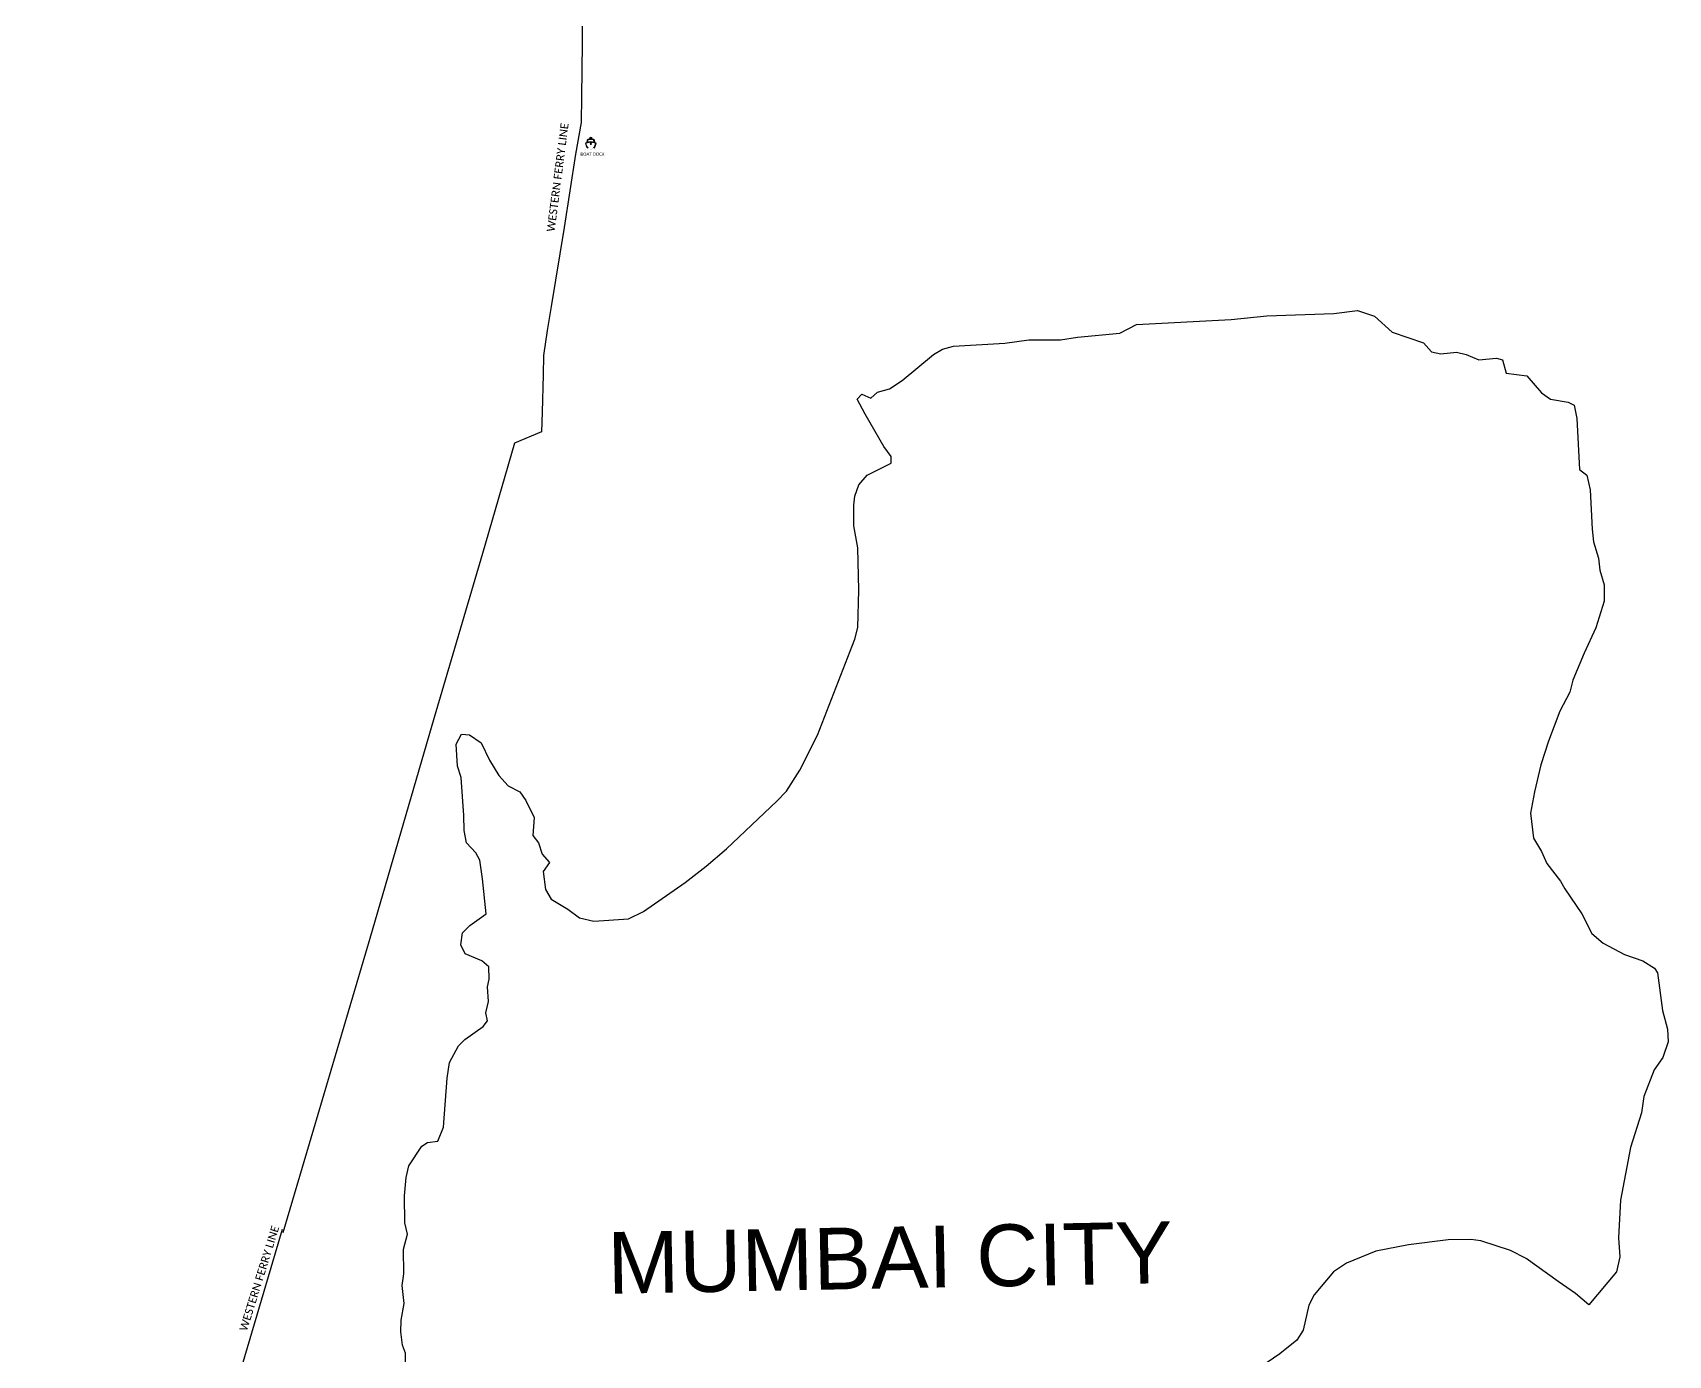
# Model space of a CAD drawing. Header units: metres. Extents: x 244146 to 284333, y 2072781 to 2118024.
# Drawn here: x 267241 to 277461, y 2101495 to 2109760 of the extents above; entities that cross this region are included whole.
import ezdxf

# ---------------------------------------------------------------- set-up
doc = ezdxf.new("R2010")
doc.units = ezdxf.units.M
doc.linetypes.add('HIDDEN', pattern=[0.375, 0.25, -0.125])
for name, color, linetype in [('FERRY', 14, 'Continuous'), ('FERRY ROUTE', 5, 'Continuous'), ('FERRY ROUTE TEXT', 7, 'Continuous'), ('JETTY TEXT', 7, 'Continuous'), ('village', 3, 'Continuous'), ('VILLAGE NAME', 250, 'Continuous')]:
    doc.layers.add(name, color=color, linetype=linetype)
doc.styles.get("Standard").update_dxf_attribs({"font": 'calibri.ttf'})
doc.linetypes.add('FENCELINE2', pattern='A,6.35,-2.54,[132,ltypeshp.shx,S=2.54,R=0,X=-2.54,Y=0],-2.54,25.4', length=36.83)

# ---------------------------------------------------------------- blocks, each defined once
blk = doc.blocks.new('TUYJYHJ')
h = blk.add_hatch(color=256)
h.dxf.hatch_style = 1
h.paths.add_polyline_path([(-17427, 33760, 0.3927863), (-17566, 33889), (-18045, 33889), (-18075, 34080), (-17901, 34205), (-17918, 34237), (-18098, 34237), (-18112, 34354), (-18272, 34355), (-18285, 34236), (-18465, 34234), (-18482, 34202), (-18306, 34078), (-18333, 33889), (-18821, 33889, 0.3808527), (-18952, 33762), (-19066, 33168), (-19383, 33085), (-19217, 32340, 0.1416171), (-18869, 31851, 0.0136089), (-18837, 31886, -0.1415696), (-19171, 32353), (-19326, 33051), (-18254, 33330), (-18191, 32633), (-18127, 33330), (-17055, 33051), (-17210, 32353, -0.1421711), (-17546, 31885, 0.0134174), (-17514, 31849, 0.1421217), (-17165, 32340), (-16999, 33085), (-17315, 33168)])
h.paths.add_polyline_path([(-17377, 33184), (-18191, 33396), (-19003, 33184), (-18894, 33755, -0.3875835), (-18819, 33831), (-17566, 33831, -0.4030462), (-17485, 33753)], flags=16)
h.paths.add_polyline_path([(-17522, 33276), (-18153, 33444, 0.1099752), (-18246, 33444), (-18863, 33280, -0.3953326), (-18920, 33345), (-18859, 33724, -0.2949015), (-18804, 33783), (-17594, 33782, -0.3365152), (-17524, 33736), (-17447, 33341, -0.3840616)], flags=0)
h.paths.add_polyline_path([(-18093, 33889), (-18286, 33889), (-18255, 34100), (-18379, 34188), (-18243, 34190), (-18230, 34308), (-18154, 34307), (-18140, 34190), (-18003, 34190), (-18126, 34101)], flags=16)
at = {"const_width": 10}
blk.add_lwpolyline([(-20070, 34743), (-16263, 34743), (-16263, 31059), (-20070, 31059)], close=True, dxfattribs=at)
blk.add_lwpolyline([(-19531, 31574, 0.2463985), (-18801, 31932, 0.4206168), (-17584, 31932, 0.244555), (-16847, 31572, -0.2283367), (-17585, 31739, -0.420789), (-18798, 31742, -0.2663096)], format="xyb", close=True, dxfattribs=at)
at = {"flags": 128}
for points in [[(-18869, 31851, -0.1416171), (-19217, 32340), (-19383, 33085), (-19066, 33168), (-18952, 33762, -0.3808527), (-18821, 33889), (-18333, 33889), (-18306, 34078), (-18482, 34202), (-18465, 34234), (-18285, 34236), (-18272, 34355), (-18112, 34354), (-18112, 34354), (-18098, 34237), (-17918, 34237), (-17901, 34205), (-18075, 34080), (-18045, 33889), (-17565, 33889), (-17565, 33889, -0.3919775), (-17427, 33760), (-17315, 33168), (-16999, 33085), (-17165, 32340, -0.1421217), (-17514, 31849)], [(-18837, 31886, -0.1415696), (-19171, 32353), (-19326, 33051), (-18254, 33330)], [(-17377, 33184), (-17485, 33753, 0.4019781), (-17565, 33831), (-18819, 33831, 0.3875835), (-18894, 33755), (-19003, 33184)], [(-18127, 33330), (-17055, 33051), (-17210, 32353, -0.1421711), (-17546, 31885)]]:
    blk.add_lwpolyline(points, format="xyb", dxfattribs=at)
for points in [[(-19003, 33184), (-18191, 33396), (-17377, 33184)], [(-18286, 33889), (-18255, 34100), (-18379, 34188), (-18243, 34190), (-18230, 34308), (-18154, 34307), (-18140, 34190), (-18003, 34190), (-18126, 34101), (-18093, 33889)], [(-18093, 33889), (-18286, 33889)], [(-18127, 33330), (-18191, 32633), (-18254, 33330)]]:
    blk.add_lwpolyline(points, dxfattribs=at)
at = {"const_width": 10, "flags": 128}
blk.add_lwpolyline([(-17594, 33782, -0.3365152), (-17524, 33736), (-17447, 33341, -0.3840616), (-17522, 33276), (-18153, 33444, 0.1099752), (-18246, 33444), (-18863, 33280, -0.3953326), (-18920, 33345), (-18859, 33724, -0.2949015), (-18804, 33783)], format="xyb", close=True, dxfattribs=at)

msp = doc.modelspace()

# ---------------------------------------------------------------- linework, layer by layer
at = {"color": 6}
msp.add_lwpolyline([(272926, 2107782), (272994, 2107802)], dxfattribs=at)
at = {"layer": 'FERRY ROUTE', "linetype": 'FENCELINE2', "ltscale": 10}
for points in [[(270676, 2110344), (270674, 2109693), (270670, 2109362), (270668, 2109199), (270632, 2109000), (270561, 2108543), (270480, 2108050), (270455, 2107899), (270433, 2107742), (270431, 2107622), (270425, 2107389), (270419, 2107266), (270251, 2107196), (270051, 2106505), (269750, 2105480), (269348, 2104100), (268995, 2102908), (268803, 2102260)], [(268800, 2102281), (267241, 2097013), (267252, 2095536), (270201, 2093986)]]:
    msp.add_lwpolyline(points, dxfattribs=at)
at = {"layer": 'village', "color": 3}
for points in [[(272994, 2107802, 0), (273315, 2107819, 0), (273466, 2107840, 0), (273663, 2107841, 0), (273769, 2107857, 0), (274033, 2107882, 0), (274139, 2107936, 0), (274729, 2107967, 0), (274952, 2107991, 0), (275371, 2108006, 0), (275518, 2108025, 0), (275625, 2107989, 0), (275735, 2107888, 0), (275932, 2107822, 0), (275982, 2107765, 0), (276039, 2107754, 0), (276137, 2107763, 0), (276198, 2107748, 0), (276277, 2107715, 0), (276387, 2107727, 0), (276425, 2107716, 0), (276448, 2107633, 0), (276577, 2107615, 0), (276669, 2107510, 0), (276726, 2107469, 0), (276835, 2107451, 0), (276873, 2107432, 0), (276889, 2107349, 0), (276907, 2107031, 0), (276952, 2106994, 0), (276972, 2106903, 0), (276985, 2106658, 0), (276994, 2106578, 0), (277025, 2106476, 0), (277033, 2106401, 0), (277060, 2106310, 0), (277061, 2106208, 0), (277009, 2106041, 0), (276935, 2105882, 0), (276864, 2105715, 0), (276846, 2105639, 0), (276783, 2105521, 0), (276712, 2105332, 0), (276664, 2105184, 0), (276624, 2105017, 0), (276599, 2104884, 0), (276619, 2104726, 0)], [(269571, 2101409, 0), (269570, 2101508, 0), (269552, 2101559, 0), (269542, 2101642, 0), (269544, 2101714, 0), (269561, 2101819, 0), (269549, 2101931, 0), (269559, 2102005, 0), (269558, 2102158, 0), (269582, 2102252, 0), (269566, 2102324, 0), (269564, 2102492, 0), (269575, 2102606, 0), (269592, 2102680, 0), (269672, 2102802, 0), (269707, 2102825, 0), (269772, 2102834, 0), (269807, 2102920, 0), (269830, 2103227, 0), (269845, 2103326, 0), (269902, 2103430, 0), (269940, 2103468, 0), (270056, 2103550, 0), (270082, 2103586, 0), (270073, 2103635, 0), (270088, 2103707, 0), (270083, 2103797, 0), (270094, 2103846, 0), (270091, 2103922, 0), (270048, 2103960, 0), (269942, 2104004, 0), (269915, 2104060, 0), (269926, 2104136, 0), (269972, 2104181, 0), (270075, 2104254, 0), (270051, 2104473, 0), (270034, 2104590, 0), (270009, 2104635, 0), (269952, 2104697, 0), (269936, 2104775, 0), (269935, 2104869, 0), (269918, 2105105, 0), (269895, 2105176, 0), (269887, 2105315, 0), (269920, 2105376, 0), (269970, 2105372, 0), (270042, 2105323, 0), (270096, 2105214, 0), (270153, 2105118, 0), (270212, 2105053, 0), (270284, 2105016, 0), (270323, 2104962, 0), (270375, 2104855, 0), (270365, 2104743, 0), (270401, 2104698, 0), (270424, 2104627, 0), (270469, 2104575, 0), (270431, 2104519, 0), (270446, 2104407, 0), (270480, 2104345, 0), (270584, 2104283, 0), (270658, 2104229, 0), (270748, 2104208, 0), (270963, 2104223, 0), (271057, 2104269, 0), (271318, 2104450, 0), (271449, 2104552, 0), (271576, 2104661, 0), (271890, 2104959, 0), (271950, 2105020, 0), (272034, 2105151, 0), (272144, 2105371, 0), (272377, 2105970, 0), (272397, 2106044, 0), (272402, 2106277, 0), (272397, 2106542, 0), (272372, 2106678, 0), (272371, 2106808, 0), (272377, 2106864, 0), (272403, 2106934, 0), (272454, 2106995, 0), (272606, 2107070, 0), (272604, 2107111, 0), (272560, 2107175, 0), (272442, 2107376, 0), (272392, 2107470, 0), (272421, 2107501, 0), (272477, 2107477, 0), (272520, 2107514, 0), (272595, 2107534, 0), (272674, 2107587, 0), (272870, 2107748, 0), (272926, 2107782, 0)], [(276619, 2104726, 0), (276669, 2104643, 0), (276703, 2104568, 0), (276787, 2104459, 0), (276814, 2104410, 0), (276921, 2104255, 0), (276983, 2104131, 0), (277055, 2104071, 0), (277188, 2104000, 0), (277302, 2103960, 0), (277374, 2103915, 0), (277393, 2103885, 0), (277425, 2103650, 0), (277457, 2103533, 0), (277461, 2103454, 0), (277428, 2103356, 0), (277372, 2103279, 0), (277309, 2103112, 0), (277294, 2103010, 0), (277224, 2102794, 0), (277163, 2102465, 0), (277149, 2102230, 0), (277158, 2102111, 0), (277137, 2102018, 0), (276964, 2101811, 0), (276882, 2101881, 0), (276772, 2101956, 0), (276573, 2102100, 0), (276476, 2102151, 0), (276290, 2102210, 0), (276227, 2102218, 0), (276086, 2102217, 0), (275837, 2102186, 0), (275633, 2102146, 0), (275450, 2102071, 0), (275370, 2102016, 0), (275248, 2101874, 0), (275215, 2101809, 0), (275180, 2101652, 0), (275140, 2101589, 0), (275033, 2101505, 0), (274908, 2101419, 0)]]:
    msp.add_polyline3d(points, dxfattribs=at)

# ---------------------------------------------------------------- block references
at = {"layer": 'FERRY', "xscale": 0.0266638455042826, "yscale": 0.0266638455042826, "zscale": 0.0266638455042826}
msp.add_blockref('TUYJYHJ', (271213, 2108190), dxfattribs=at)

# ---------------------------------------------------------------- texts
at = {"layer": 'FERRY ROUTE TEXT', "linetype": 'HIDDEN', "ltscale": 3, "char_height": 50, "attachment_point": 1}
for insert, rotation in [((270452, 2108520), 82.5826), ((268531, 2101657), 72.7045)]:
    msp.add_mtext_dynamic_manual_height_columns('WESTERN FERRY LINE', width=1410.94, gutter_width=1, heights=[0], dxfattribs=dict(at, insert=insert, rotation=rotation))
at = {"layer": 'JETTY TEXT', "insert": (270634, 2109011), "char_height": 20, "width": 208.69, "attachment_point": 1}
msp.add_mtext('\\pxqc;BOAT DOCK', dxfattribs=at)
at = {"layer": 'VILLAGE NAME', "insert": (270828, 2102265), "char_height": 385.73, "attachment_point": 1, "rotation": 1.1028}
msp.add_mtext_dynamic_manual_height_columns('{\\fArial|b0|i0|c0|p34;MUMBAI CITY}', width=4300.78, gutter_width=1929, heights=[0], dxfattribs=at)

doc.saveas('drawing.dxf')
